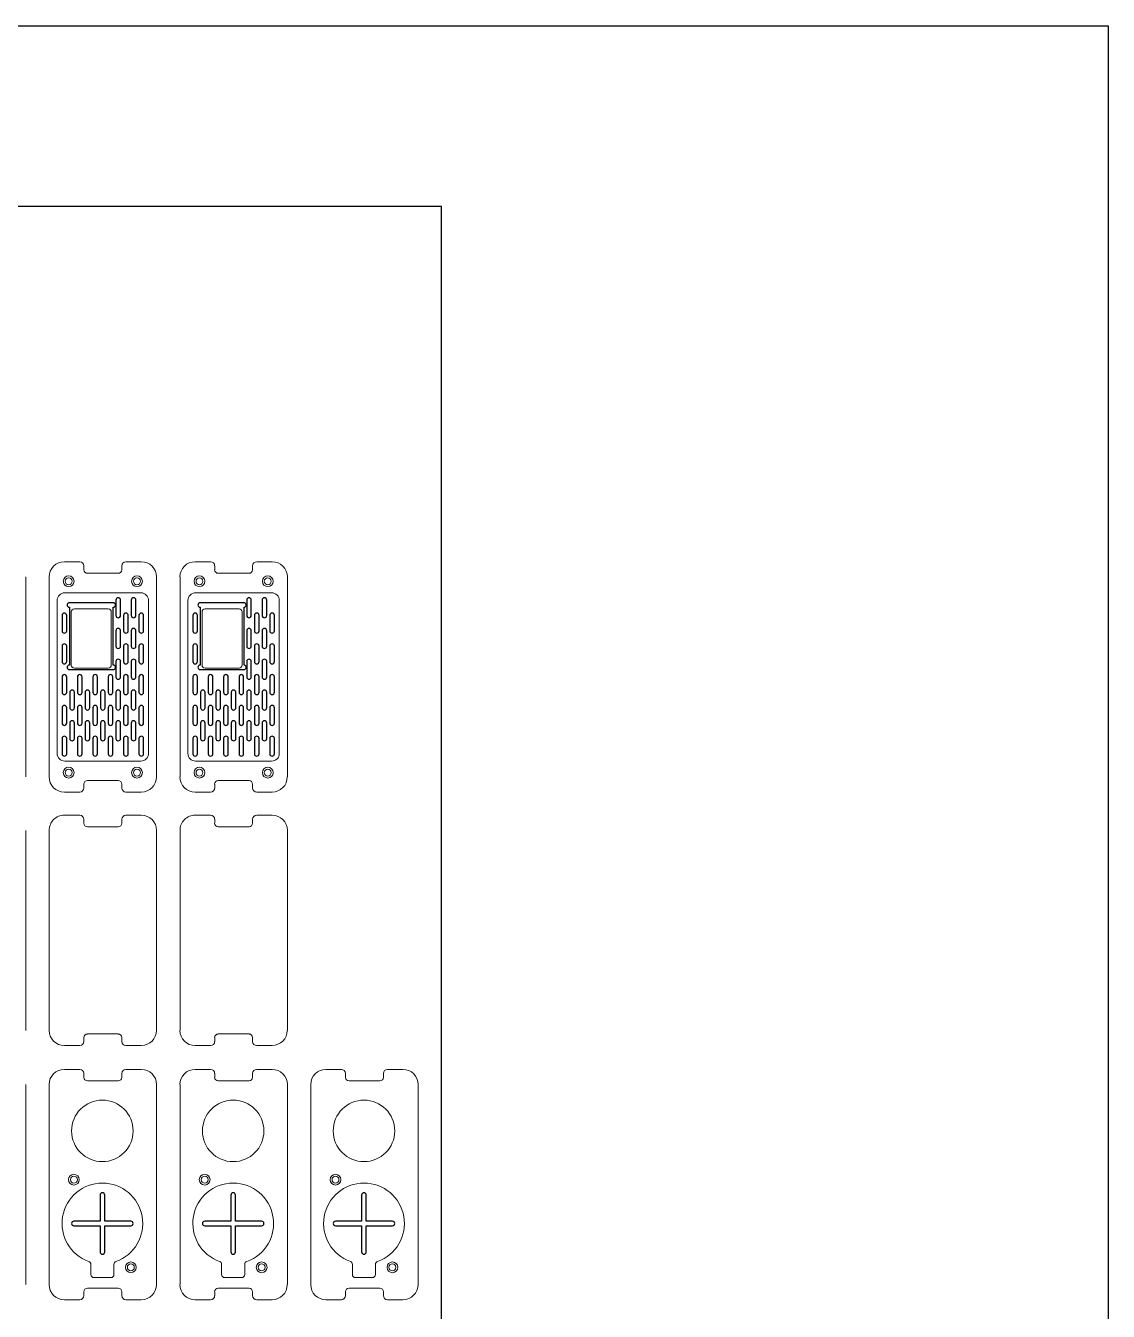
# Model space of a CAD drawing. Header units: millimetres. Extents: x -5 to 21766, y 503 to 12067.
# Drawn here: x 1427 to 2834, y 2385 to 4057 of the extents above; entities that cross this region are included whole.
import ezdxf

# ---------------------------------------------------------------- set-up
doc = ezdxf.new("R2010")
doc.units = ezdxf.units.MM
for name, color, linetype in [('CUT THROUGH- Inside Line', 5, 'Continuous'), ('CUT THROUGH- Outside Line', 3, 'Continuous'), ('FILL- 12mm Deep', 4, 'Continuous'), ('FILL- 16mm Deep', 241, 'Continuous'), ('HOLE 14mm Deep', 6, 'Continuous'), ('HOLE- 1mm Deep', 54, 'Continuous'), ('PANEL', 40, 'Continuous')]:
    doc.layers.add(name, color=color, linetype=linetype)

msp = doc.modelspace()

# ---------------------------------------------------------------- linework, layer by layer
msp.add_lwpolyline([(-5.4, 4056.8), (2834.3, 4056.8), (2834.3, 502.6), (-5.4, 502.6)], close=True)
at = {"layer": 'CUT THROUGH- Inside Line', "linetype": 'Continuous', "lineweight": 15}
for p, q in [((1486.5, 3225.6), (1486.5, 3294.6)), ((1490.5, 3298.6), (1534.5, 3298.6)), ((1538.5, 3294.6), (1538.5, 3225.6)), ((1656.5, 3225.6), (1656.5, 3294.6)), ((1660.5, 3298.6), (1704.5, 3298.6)), ((1708.5, 3294.6), (1708.5, 3225.6)), ((1534.5, 3221.6), (1490.5, 3221.6)), ((1704.5, 3221.6), (1660.5, 3221.6))]:
    msp.add_line(p, q, dxfattribs=at)
at = {"layer": 'CUT THROUGH- Inside Line'}
for points in [[(1544.5, 3290.1, 1), (1550.5, 3290.1), (1550.5, 3310.1, 1), (1544.5, 3310.1)], [(1564.5, 3290.1, 1), (1570.5, 3290.1), (1570.5, 3310.1, 1), (1564.5, 3310.1)], [(1714.5, 3290.1, 1), (1720.5, 3290.1), (1720.5, 3310.1, 1), (1714.5, 3310.1)], [(1734.5, 3290.1, 1), (1740.5, 3290.1), (1740.5, 3310.1, 1), (1734.5, 3310.1)], [(1474.5, 3270.1, 1), (1480.5, 3270.1), (1480.5, 3290.1, 1), (1474.5, 3290.1)], [(1554.5, 3270.1, 1), (1560.5, 3270.1), (1560.5, 3290.1, 1), (1554.5, 3290.1)], [(1574.5, 3270.1, 1), (1580.5, 3270.1), (1580.5, 3290.1, 1), (1574.5, 3290.1)], [(1644.5, 3270.1, 1), (1650.5, 3270.1), (1650.5, 3290.1, 1), (1644.5, 3290.1)], [(1724.5, 3270.1, 1), (1730.5, 3270.1), (1730.5, 3290.1, 1), (1724.5, 3290.1)], [(1744.5, 3270.1, 1), (1750.5, 3270.1), (1750.5, 3290.1, 1), (1744.5, 3290.1)], [(1544.5, 3250.1, 1), (1550.5, 3250.1), (1550.5, 3270.1, 1), (1544.5, 3270.1)], [(1564.5, 3250.1, 1), (1570.5, 3250.1), (1570.5, 3270.1, 1), (1564.5, 3270.1)], [(1714.5, 3250.1, 1), (1720.5, 3250.1), (1720.5, 3270.1, 1), (1714.5, 3270.1)], [(1734.5, 3250.1, 1), (1740.5, 3250.1), (1740.5, 3270.1, 1), (1734.5, 3270.1)], [(1474.5, 3230.1, 1), (1480.5, 3230.1), (1480.5, 3250.1, 1), (1474.5, 3250.1)], [(1554.5, 3230.1, 1), (1560.5, 3230.1), (1560.5, 3250.1, 1), (1554.5, 3250.1)], [(1574.5, 3230.1, 1), (1580.5, 3230.1), (1580.5, 3250.1, 1), (1574.5, 3250.1)], [(1644.5, 3230.1, 1), (1650.5, 3230.1), (1650.5, 3250.1, 1), (1644.5, 3250.1)], [(1724.5, 3230.1, 1), (1730.5, 3230.1), (1730.5, 3250.1, 1), (1724.5, 3250.1)], [(1744.5, 3230.1, 1), (1750.5, 3230.1), (1750.5, 3250.1, 1), (1744.5, 3250.1)], [(1544.5, 3210.1, 1), (1550.5, 3210.1), (1550.5, 3230.1, 1), (1544.5, 3230.1)], [(1564.5, 3210.1, 1), (1570.5, 3210.1), (1570.5, 3230.1, 1), (1564.5, 3230.1)], [(1714.5, 3210.1, 1), (1720.5, 3210.1), (1720.5, 3230.1, 1), (1714.5, 3230.1)], [(1734.5, 3210.1, 1), (1740.5, 3210.1), (1740.5, 3230.1, 1), (1734.5, 3230.1)], [(1474.5, 3190.1, 1), (1480.5, 3190.1), (1480.5, 3210.1, 1), (1474.5, 3210.1)], [(1494.5, 3190.1, 1), (1500.5, 3190.1), (1500.5, 3210.1, 1), (1494.5, 3210.1)], [(1514.5, 3190.1, 1), (1520.5, 3190.1), (1520.5, 3210.1, 1), (1514.5, 3210.1)], [(1534.5, 3190.1, 1), (1540.5, 3190.1), (1540.5, 3210.1, 1), (1534.5, 3210.1)], [(1554.5, 3190.1, 1), (1560.5, 3190.1), (1560.5, 3210.1, 1), (1554.5, 3210.1)], [(1574.5, 3190.1, 1), (1580.5, 3190.1), (1580.5, 3210.1, 1), (1574.5, 3210.1)], [(1644.5, 3190.1, 1), (1650.5, 3190.1), (1650.5, 3210.1, 1), (1644.5, 3210.1)], [(1664.5, 3190.1, 1), (1670.5, 3190.1), (1670.5, 3210.1, 1), (1664.5, 3210.1)], [(1684.5, 3190.1, 1), (1690.5, 3190.1), (1690.5, 3210.1, 1), (1684.5, 3210.1)], [(1704.5, 3190.1, 1), (1710.5, 3190.1), (1710.5, 3210.1, 1), (1704.5, 3210.1)], [(1724.5, 3190.1, 1), (1730.5, 3190.1), (1730.5, 3210.1, 1), (1724.5, 3210.1)], [(1744.5, 3190.1, 1), (1750.5, 3190.1), (1750.5, 3210.1, 1), (1744.5, 3210.1)], [(1484.5, 3170.1, 1), (1490.5, 3170.1), (1490.5, 3190.1, 1), (1484.5, 3190.1)], [(1504.5, 3170.1, 1), (1510.5, 3170.1), (1510.5, 3190.1, 1), (1504.5, 3190.1)], [(1524.5, 3170.1, 1), (1530.5, 3170.1), (1530.5, 3190.1, 1), (1524.5, 3190.1)], [(1544.5, 3170.1, 1), (1550.5, 3170.1), (1550.5, 3190.1, 1), (1544.5, 3190.1)], [(1564.5, 3170.1, 1), (1570.5, 3170.1), (1570.5, 3190.1, 1), (1564.5, 3190.1)], [(1654.5, 3170.1, 1), (1660.5, 3170.1), (1660.5, 3190.1, 1), (1654.5, 3190.1)], [(1674.5, 3170.1, 1), (1680.5, 3170.1), (1680.5, 3190.1, 1), (1674.5, 3190.1)], [(1694.5, 3170.1, 1), (1700.5, 3170.1), (1700.5, 3190.1, 1), (1694.5, 3190.1)], [(1714.5, 3170.1, 1), (1720.5, 3170.1), (1720.5, 3190.1, 1), (1714.5, 3190.1)], [(1734.5, 3170.1, 1), (1740.5, 3170.1), (1740.5, 3190.1, 1), (1734.5, 3190.1)], [(1474.5, 3150.1, 1), (1480.5, 3150.1), (1480.5, 3170.1, 1), (1474.5, 3170.1)], [(1494.5, 3150.1, 1), (1500.5, 3150.1), (1500.5, 3170.1, 1), (1494.5, 3170.1)], [(1514.5, 3150.1, 1), (1520.5, 3150.1), (1520.5, 3170.1, 1), (1514.5, 3170.1)], [(1534.5, 3150.1, 1), (1540.5, 3150.1), (1540.5, 3170.1, 1), (1534.5, 3170.1)], [(1554.5, 3150.1, 1), (1560.5, 3150.1), (1560.5, 3170.1, 1), (1554.5, 3170.1)], [(1574.5, 3150.1, 1), (1580.5, 3150.1), (1580.5, 3170.1, 1), (1574.5, 3170.1)], [(1644.5, 3150.1, 1), (1650.5, 3150.1), (1650.5, 3170.1, 1), (1644.5, 3170.1)], [(1664.5, 3150.1, 1), (1670.5, 3150.1), (1670.5, 3170.1, 1), (1664.5, 3170.1)], [(1684.5, 3150.1, 1), (1690.5, 3150.1), (1690.5, 3170.1, 1), (1684.5, 3170.1)], [(1704.5, 3150.1, 1), (1710.5, 3150.1), (1710.5, 3170.1, 1), (1704.5, 3170.1)], [(1724.5, 3150.1, 1), (1730.5, 3150.1), (1730.5, 3170.1, 1), (1724.5, 3170.1)], [(1744.5, 3150.1, 1), (1750.5, 3150.1), (1750.5, 3170.1, 1), (1744.5, 3170.1)], [(1484.5, 3130.1, 1), (1490.5, 3130.1), (1490.5, 3150.1, 1), (1484.5, 3150.1)], [(1504.5, 3130.1, 1), (1510.5, 3130.1), (1510.5, 3150.1, 1), (1504.5, 3150.1)], [(1524.5, 3130.1, 1), (1530.5, 3130.1), (1530.5, 3150.1, 1), (1524.5, 3150.1)], [(1544.5, 3130.1, 1), (1550.5, 3130.1), (1550.5, 3150.1, 1), (1544.5, 3150.1)], [(1564.5, 3130.1, 1), (1570.5, 3130.1), (1570.5, 3150.1, 1), (1564.5, 3150.1)], [(1654.5, 3130.1, 1), (1660.5, 3130.1), (1660.5, 3150.1, 1), (1654.5, 3150.1)], [(1674.5, 3130.1, 1), (1680.5, 3130.1), (1680.5, 3150.1, 1), (1674.5, 3150.1)], [(1694.5, 3130.1, 1), (1700.5, 3130.1), (1700.5, 3150.1, 1), (1694.5, 3150.1)], [(1714.5, 3130.1, 1), (1720.5, 3130.1), (1720.5, 3150.1, 1), (1714.5, 3150.1)], [(1734.5, 3130.1, 1), (1740.5, 3130.1), (1740.5, 3150.1, 1), (1734.5, 3150.1)], [(1474.5, 3110.1, 1), (1480.5, 3110.1), (1480.5, 3130.1, 1), (1474.5, 3130.1)], [(1494.5, 3110.1, 1), (1500.5, 3110.1), (1500.5, 3130.1, 1), (1494.5, 3130.1)], [(1514.5, 3110.1, 1), (1520.5, 3110.1), (1520.5, 3130.1, 1), (1514.5, 3130.1)], [(1534.5, 3110.1, 1), (1540.5, 3110.1), (1540.5, 3130.1, 1), (1534.5, 3130.1)], [(1554.5, 3110.1, 1), (1560.5, 3110.1), (1560.5, 3130.1, 1), (1554.5, 3130.1)], [(1574.5, 3110.1, 1), (1580.5, 3110.1), (1580.5, 3130.1, 1), (1574.5, 3130.1)], [(1644.5, 3110.1, 1), (1650.5, 3110.1), (1650.5, 3130.1, 1), (1644.5, 3130.1)], [(1664.5, 3110.1, 1), (1670.5, 3110.1), (1670.5, 3130.1, 1), (1664.5, 3130.1)], [(1684.5, 3110.1, 1), (1690.5, 3110.1), (1690.5, 3130.1, 1), (1684.5, 3130.1)], [(1704.5, 3110.1, 1), (1710.5, 3110.1), (1710.5, 3130.1, 1), (1704.5, 3130.1)], [(1724.5, 3110.1, 1), (1730.5, 3110.1), (1730.5, 3130.1, 1), (1724.5, 3130.1)], [(1744.5, 3110.1, 1), (1750.5, 3110.1), (1750.5, 3130.1, 1), (1744.5, 3130.1)], [(1529.9, 2536.5, 1), (1523.9, 2536.5), (1523.9, 2502.5), (1489.9, 2502.5, 1), (1489.9, 2496.5), (1523.9, 2496.5), (1523.9, 2462.5, 1), (1529.9, 2462.5), (1529.9, 2496.5), (1563.9, 2496.5, 1), (1563.9, 2502.5), (1529.9, 2502.5)], [(1699.9, 2536.5, 1), (1693.9, 2536.5), (1693.9, 2502.5), (1659.9, 2502.5, 1), (1659.9, 2496.5), (1693.9, 2496.5), (1693.9, 2462.5, 1), (1699.9, 2462.5), (1699.9, 2496.5), (1733.9, 2496.5, 1), (1733.9, 2502.5), (1699.9, 2502.5)], [(1869.9, 2536.5, 1), (1863.9, 2536.5), (1863.9, 2502.5), (1829.9, 2502.5, 1), (1829.9, 2496.5), (1863.9, 2496.5), (1863.9, 2462.5, 1), (1869.9, 2462.5), (1869.9, 2496.5), (1903.9, 2496.5, 1), (1903.9, 2502.5), (1869.9, 2502.5)]]:
    msp.add_lwpolyline(points, format="xyb", close=True, dxfattribs=at)
at = {"layer": 'CUT THROUGH- Inside Line', "linetype": 'Continuous', "lineweight": 15}
for centre in [(1526.9, 2619.9), (1696.9, 2619.9), (1866.9, 2619.9)]:
    msp.add_circle(centre, 40, dxfattribs=at)
for centre, start, end in [((1490.5, 3294.6), 90, 180), ((1534.5, 3294.6), 0, 90), ((1660.5, 3294.6), 90, 180), ((1704.5, 3294.6), 0, 90), ((1490.5, 3225.6), 180, 270), ((1534.5, 3225.6), 270, 0), ((1660.5, 3225.6), 180, 270), ((1704.5, 3225.6), 270, 0)]:
    msp.add_arc(centre, 4, start, end, dxfattribs=at)
at = {"layer": 'CUT THROUGH- Outside Line', "linetype": 'Continuous', "lineweight": 15}
for p, q in [((1497.5, 3359.9), (1477.5, 3359.9)), ((1557.5, 3359.9), (1577.5, 3359.9)), ((1667.5, 3359.9), (1647.5, 3359.9)), ((1727.5, 3359.9), (1747.5, 3359.9)), ((1502.9, 3354.5), (1502.9, 3349.5)), ((1507.5, 3344.9), (1547.5, 3344.9)), ((1552.2, 3349.5), (1552.2, 3354.5)), ((1672.9, 3354.5), (1672.9, 3349.5)), ((1677.5, 3344.9), (1717.5, 3344.9)), ((1722.2, 3349.5), (1722.2, 3354.5)), ((1427.3, 3340.1), (1427.3, 3080.1)), ((1457.8, 3080.1), (1457.8, 3340.1)), ((1597.3, 3340.1), (1597.3, 3080.1)), ((1627.8, 3080.1), (1627.8, 3340.1)), ((1767.3, 3340.1), (1767.3, 3080.1)), ((1497.5, 3060.4), (1477.5, 3060.4)), ((1502.9, 3070.7), (1502.9, 3065.7)), ((1547.5, 3075.4), (1507.5, 3075.4)), ((1552.2, 3065.7), (1552.2, 3070.7)), ((1577.5, 3060.4), (1557.5, 3060.4)), ((1667.5, 3060.4), (1647.5, 3060.4)), ((1672.9, 3070.7), (1672.9, 3065.7)), ((1717.5, 3075.4), (1677.5, 3075.4)), ((1722.2, 3065.7), (1722.2, 3070.7)), ((1747.5, 3060.4), (1727.5, 3060.4)), ((1557.5, 3030.4), (1577.5, 3030.4)), ((1727.5, 3030.4), (1747.5, 3030.4)), ((1427.3, 3010.6), (1427.3, 2750.6)), ((1457.8, 2750.6), (1457.8, 3010.6)), ((1502.9, 3025), (1502.9, 3020)), ((1507.5, 3015.4), (1547.5, 3015.4)), ((1552.2, 3020), (1552.2, 3025)), ((1597.3, 3010.6), (1597.3, 2750.6)), ((1627.8, 2750.6), (1627.8, 3010.6)), ((1672.9, 3025), (1672.9, 3020)), ((1677.5, 3015.4), (1717.5, 3015.4)), ((1722.2, 3020), (1722.2, 3025)), ((1767.3, 3010.6), (1767.3, 2750.6)), ((1502.9, 2741.2), (1502.9, 2736.2)), ((1547.5, 2745.9), (1507.5, 2745.9)), ((1552.2, 2736.2), (1552.2, 2741.2)), ((1672.9, 2741.2), (1672.9, 2736.2)), ((1717.5, 2745.9), (1677.5, 2745.9)), ((1722.2, 2736.2), (1722.2, 2741.2)), ((1497.5, 2730.9), (1477.5, 2730.9)), ((1577.5, 2730.9), (1557.5, 2730.9)), ((1667.5, 2730.9), (1647.5, 2730.9)), ((1747.5, 2730.9), (1727.5, 2730.9)), ((1477.5, 2699.9), (1497.5, 2699.9)), ((1502.9, 2694.5), (1502.9, 2689.5)), ((1552.2, 2689.5), (1552.2, 2694.5)), ((1557.5, 2699.9), (1577.5, 2699.9)), ((1647.5, 2699.9), (1667.5, 2699.9)), ((1672.9, 2694.5), (1672.9, 2689.5)), ((1722.2, 2689.5), (1722.2, 2694.5)), ((1727.5, 2699.9), (1747.5, 2699.9)), ((1817.5, 2699.9), (1837.5, 2699.9)), ((1842.9, 2694.5), (1842.9, 2689.5)), ((1892.2, 2689.5), (1892.2, 2694.5)), ((1897.5, 2699.9), (1917.5, 2699.9)), ((1427.3, 2680.1), (1427.3, 2420.1)), ((1457.8, 2420.1), (1457.8, 2680.1)), ((1507.5, 2684.9), (1547.5, 2684.9)), ((1597.3, 2680.1), (1597.3, 2420.1)), ((1627.8, 2420.1), (1627.8, 2680.1)), ((1677.5, 2684.9), (1717.5, 2684.9)), ((1767.3, 2680.1), (1767.3, 2420.1)), ((1797.8, 2420.1), (1797.8, 2680.1)), ((1847.5, 2684.9), (1887.5, 2684.9)), ((1937.3, 2680.1), (1937.3, 2420.1)), ((1502.9, 2410.7), (1502.9, 2405.7)), ((1547.5, 2415.4), (1507.5, 2415.4)), ((1552.2, 2405.7), (1552.2, 2410.7)), ((1672.9, 2410.7), (1672.9, 2405.7)), ((1717.5, 2415.4), (1677.5, 2415.4)), ((1722.2, 2405.7), (1722.2, 2410.7)), ((1842.9, 2410.7), (1842.9, 2405.7)), ((1887.5, 2415.4), (1847.5, 2415.4)), ((1892.2, 2405.7), (1892.2, 2410.7)), ((1477.5, 2400.4), (1497.5, 2400.4)), ((1557.5, 2400.4), (1577.5, 2400.4)), ((1647.5, 2400.4), (1667.5, 2400.4)), ((1727.5, 2400.4), (1747.5, 2400.4)), ((1817.5, 2400.4), (1837.5, 2400.4)), ((1897.5, 2400.4), (1917.5, 2400.4))]:
    msp.add_line(p, q, dxfattribs=at)
for points in [[(1457.8, 3010.6, -0.414214), (1477.5, 3030.4), (1497.5, 3030.4)], [(1627.8, 3010.6, -0.414214), (1647.5, 3030.4), (1667.5, 3030.4)]]:
    msp.add_lwpolyline(points, format="xyb", dxfattribs=at)
for centre, radius, start, end in [((1477.5, 3340.1), 19.8, 90, 180), ((1497.5, 3354.5), 5.35, 0, 90), ((1557.5, 3354.5), 5.35, 90, 180), ((1577.5, 3340.1), 19.8, 0, 90), ((1647.5, 3340.1), 19.8, 90, 180), ((1667.5, 3354.5), 5.35, 0, 90), ((1727.5, 3354.5), 5.35, 90, 180), ((1747.5, 3340.1), 19.8, 0, 90), ((1507.5, 3349.5), 4.65, 180, 270), ((1547.5, 3349.5), 4.65, 270, 0), ((1677.5, 3349.5), 4.65, 180, 270), ((1717.5, 3349.5), 4.65, 270, 0), ((1477.5, 3080.1), 19.8, 180, 270), ((1577.5, 3080.1), 19.7, 270, 0), ((1647.5, 3080.1), 19.8, 180, 270), ((1747.5, 3080.1), 19.7, 270, 0), ((1497.5, 3065.7), 5.35, 270, 0), ((1507.5, 3070.7), 4.65, 90, 180), ((1547.5, 3070.7), 4.65, 0, 90), ((1557.5, 3065.7), 5.35, 180, 270), ((1667.5, 3065.7), 5.35, 270, 0), ((1677.5, 3070.7), 4.65, 90, 180), ((1717.5, 3070.7), 4.65, 0, 90), ((1727.5, 3065.7), 5.35, 180, 270), ((1497.5, 3025), 5.35, 0, 90), ((1557.5, 3025), 5.35, 90, 180), ((1577.5, 3010.6), 19.8, 0, 90), ((1667.5, 3025), 5.35, 0, 90), ((1727.5, 3025), 5.35, 90, 180), ((1747.5, 3010.6), 19.8, 0, 90), ((1507.5, 3020), 4.65, 180, 270), ((1547.5, 3020), 4.65, 270, 0), ((1677.5, 3020), 4.65, 180, 270), ((1717.5, 3020), 4.65, 270, 0), ((1477.5, 2750.6), 19.8, 180, 270), ((1507.5, 2741.2), 4.65, 90, 180), ((1547.5, 2741.2), 4.65, 0, 90), ((1577.5, 2750.6), 19.7, 270, 0), ((1647.5, 2750.6), 19.8, 180, 270), ((1677.5, 2741.2), 4.65, 90, 180), ((1717.5, 2741.2), 4.65, 0, 90), ((1747.5, 2750.6), 19.7, 270, 0), ((1497.5, 2736.2), 5.35, 270, 0), ((1557.5, 2736.2), 5.35, 180, 270), ((1667.5, 2736.2), 5.35, 270, 0), ((1727.5, 2736.2), 5.35, 180, 270), ((1477.5, 2680.1), 19.8, 90, 180), ((1497.5, 2694.5), 5.35, 0, 90), ((1557.5, 2694.5), 5.35, 90, 180), ((1577.5, 2680.1), 19.8, 0, 90), ((1647.5, 2680.1), 19.8, 90, 180), ((1667.5, 2694.5), 5.35, 0, 90), ((1727.5, 2694.5), 5.35, 90, 180), ((1747.5, 2680.1), 19.8, 0, 90), ((1817.5, 2680.1), 19.8, 90, 180), ((1837.5, 2694.5), 5.35, 0, 90), ((1897.5, 2694.5), 5.35, 90, 180), ((1917.5, 2680.1), 19.8, 0, 90), ((1507.5, 2689.5), 4.65, 180, 270), ((1547.5, 2689.5), 4.65, 270, 0), ((1677.5, 2689.5), 4.65, 180, 270), ((1717.5, 2689.5), 4.65, 270, 0), ((1847.5, 2689.5), 4.65, 180, 270), ((1887.5, 2689.5), 4.65, 270, 0), ((1477.5, 2420.1), 19.8, 180, 270), ((1507.5, 2410.7), 4.65, 90, 180), ((1547.5, 2410.7), 4.65, 0, 90), ((1577.5, 2420.1), 19.7, 270, 0), ((1647.5, 2420.1), 19.8, 180, 270), ((1677.5, 2410.7), 4.65, 90, 180), ((1717.5, 2410.7), 4.65, 0, 90), ((1747.5, 2420.1), 19.7, 270, 0), ((1817.5, 2420.1), 19.8, 180, 270), ((1847.5, 2410.7), 4.65, 90, 180), ((1887.5, 2410.7), 4.65, 0, 90), ((1917.5, 2420.1), 19.7, 270, 0), ((1497.5, 2405.7), 5.35, 270, 0), ((1557.5, 2405.7), 5.35, 180, 270), ((1667.5, 2405.7), 5.35, 270, 0), ((1727.5, 2405.7), 5.35, 180, 270), ((1837.5, 2405.7), 5.35, 270, 0), ((1897.5, 2405.7), 5.35, 180, 270)]:
    msp.add_arc(centre, radius, start, end, dxfattribs=at)
at = {"layer": 'FILL- 12mm Deep', "linetype": 'Continuous', "lineweight": 15}
for p, q in [((1468.1, 3309.5), (1468.1, 3110.7)), ((1576.9, 3319.5), (1478.1, 3319.5)), ((1586.9, 3110.7), (1586.9, 3309.5)), ((1638.1, 3309.5), (1638.1, 3110.7)), ((1746.9, 3319.5), (1648.1, 3319.5)), ((1756.9, 3110.7), (1756.9, 3309.5)), ((1478.1, 3100.7), (1576.9, 3100.7)), ((1648.1, 3100.7), (1746.9, 3100.7))]:
    msp.add_line(p, q, dxfattribs=at)
for centre, start, end in [((1478.1, 3309.5), 90, 180), ((1576.9, 3309.5), 0, 90), ((1648.1, 3309.5), 90, 180), ((1746.9, 3309.5), 0, 90), ((1478.1, 3110.7), 180, 270), ((1576.9, 3110.7), 270, 0), ((1648.1, 3110.7), 180, 270), ((1746.9, 3110.7), 270, 0)]:
    msp.add_arc(centre, 10, start, end, dxfattribs=at)
at = {"layer": 'FILL- 16mm Deep'}
for points in [[(1484, 3300.6), (1484, 3225.6, 1), (1484, 3219.6), (1541, 3219.6, 1), (1541, 3225.6), (1541, 3300.6, 1), (1541, 3306.6), (1484, 3306.6, 1)], [(1654, 3225.6, 1), (1654, 3219.6), (1711, 3219.6, 1), (1711, 3225.6), (1711, 3300.6, 1), (1711, 3306.6), (1654, 3306.6, 1), (1654, 3300.6)]]:
    msp.add_lwpolyline(points, format="xyb", close=True, dxfattribs=at)
at = {"layer": 'FILL- 16mm Deep', "linetype": 'Continuous', "lineweight": 15}
for points in [[(1511.9, 2446.3), (1511.9, 2433.2, 0.414214), (1515.9, 2429.2), (1537.9, 2429.2, 0.414214), (1541.9, 2433.2), (1541.9, 2446.3, -0.316976), (1544.6, 2450.1, 5.774184), (1509.3, 2450.1, -0.316976)], [(1681.9, 2446.3), (1681.9, 2433.2, 0.414214), (1685.9, 2429.2), (1707.9, 2429.2, 0.414214), (1711.9, 2433.2), (1711.9, 2446.3, -0.316976), (1714.6, 2450.1, 5.774184), (1679.3, 2450.1, -0.316976)], [(1851.9, 2446.3), (1851.9, 2433.2, 0.414214), (1855.9, 2429.2), (1877.9, 2429.2, 0.414214), (1881.9, 2433.2), (1881.9, 2446.3, -0.316976), (1884.6, 2450.1, 5.774184), (1849.3, 2450.1, -0.316976)]]:
    msp.add_lwpolyline(points, format="xyb", close=True, dxfattribs=at)
at = {"layer": 'HOLE 14mm Deep', "linetype": 'Continuous', "lineweight": 15}
for centre in [(1483.1, 3334.5), (1571.9, 3334.5), (1653.1, 3334.5), (1741.9, 3334.5), (1483.1, 3085.7), (1571.9, 3085.7), (1653.1, 3085.7), (1741.9, 3085.7), (1489.9, 2556.5), (1659.9, 2556.5), (1829.9, 2556.5), (1563.9, 2442.5), (1733.9, 2442.5), (1903.9, 2442.5)]:
    msp.add_circle(centre, 4.5, dxfattribs=at)
at = {"layer": 'HOLE- 1mm Deep', "linetype": 'Continuous', "lineweight": 15}
for centre in [(1483.1, 3334.5), (1571.9, 3334.5), (1653.1, 3334.5), (1741.9, 3334.5), (1483.1, 3085.7), (1571.9, 3085.7), (1653.1, 3085.7), (1741.9, 3085.7), (1489.9, 2556.5), (1659.9, 2556.5), (1829.9, 2556.5), (1563.9, 2442.5), (1733.9, 2442.5), (1903.9, 2442.5)]:
    msp.add_circle(centre, 7, dxfattribs=at)
at = {"layer": 'PANEL'}
msp.add_lwpolyline([(747.8, 1381.9), (1967.8, 1381.9), (1967.8, 3821.9), (747.8, 3821.9)], close=True, dxfattribs=at)

doc.saveas('drawing.dxf')
